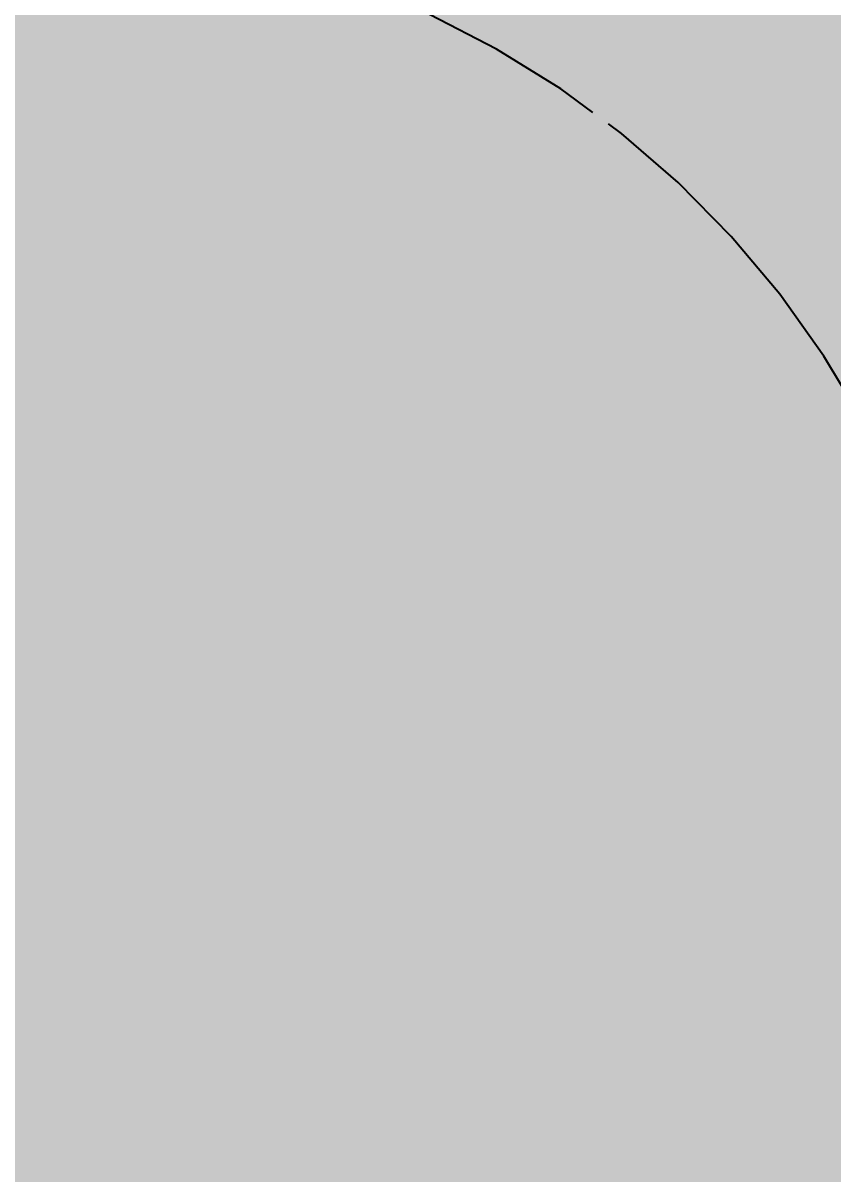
# Model space of a CAD drawing. Extents: x 383425 to 391668, y 6055101 to 6059545.
# Drawn here: x 384614.72 to 384618.93, y 6058457.42 to 6058463.41 of the extents above; entities that cross this region are included whole.
import ezdxf
from ezdxf.enums import TextEntityAlignment as Align

# ---------------------------------------------------------------- set-up
doc = ezdxf.new("R2010")
doc.units = 0
doc.header["$LTSCALE"] = 5
doc.linetypes.add('0', pattern=[1, 1, 0])
for name, color, linetype in [('AS-UNDERLAY-H', 141, 'Continuous'), ('CG-NOTES', 7, 'Continuous'), ('T-BUSH', 110, '0')]:
    doc.layers.add(name, color=color, linetype=linetype)
doc.styles.add('80L', font='ARIALN.TTF', dxfattribs={"height": 10})

# ---------------------------------------------------------------- blocks, each defined once
blk = doc.blocks.new('*U113')
at = {"layer": 'AS-UNDERLAY-H'}
h = blk.add_hatch(color=256, dxfattribs=at)
h.dxf.hatch_style = 1
edge = h.paths.add_edge_path()
edge.add_arc((0, 0), 11, 0, 360)
at = {"layer": 'CG-NOTES', "color": 182}
blk.add_circle((0, 0), 11, dxfattribs=at)
at = {"color": 182, "style": '80L'}
blk.add_attdef('#', text='', height=10, dxfattribs=at).set_placement((0, 0), align=Align.MIDDLE_CENTER)

msp = doc.modelspace()

# ---------------------------------------------------------------- linework, layer by layer
at = {"layer": 'T-BUSH', "flags": 128}
msp.add_lwpolyline([(385551.7814, 6058388.672, 0.75), (385550.7168, 6058394.5768, 0.75), (385549.0312, 6058403.9261, 0.75), (385547.9666, 6058409.8309, 0.75), (385545.66, 6058422.6246, 0.75), (385544.077, 6058427.8073, 0.75), (385534.6796, 6058426.4144, 0.75), (385528.7445, 6058425.5346, 0.75), (385519.8455, 6058430.6548, 0.75), (385516.1467, 6058434.1535, 0.75), (385506.6482, 6058434.3176, 0.75), (385500.6491, 6058434.4212, 0.75), (385487.651, 6058434.6457, 0.75), (385481.6519, 6058434.7494, 0.75), (385472.1533, 6058434.9134, 0.75), (385466.1542, 6058435.0171, 0.75), (385453.1561, 6058435.2416, 0.75), (385447.157, 6058435.3452, 0.75), (385437.6585, 6058435.5093, 0.75), (385431.6594, 6058435.6129, 0.75), (385418.6613, 6058435.8374, 0.75), (385412.6622, 6058435.941, 0.75), (385403.1636, 6058436.1051, 0.75), (385397.1645, 6058436.2087, 0.75), (385384.1695, 6058436.5558, 0.75), (385378.1727, 6058436.7509, 0.75), (385368.6777, 6058437.0598, 0.75), (385362.6809, 6058437.2549, 0.75), (385349.6877, 6058437.6775, 0.75), (385343.6909, 6058437.8726, 0.75), (385334.1959, 6058438.1815, 0.75), (385328.1991, 6058438.3765, 0.75), (385315.206, 6058438.7992, 0.75), (385309.2091, 6058438.9943, 0.75), (385299.7142, 6058439.3031, 0.75), (385293.7173, 6058439.4982, 0.75), (385280.7242, 6058439.9209, 0.75), (385274.7274, 6058440.1159, 0.75), (385265.2324, 6058440.4248, 0.75), (385259.2356, 6058440.6199, 0.75), (385246.2424, 6058441.0425, 0.75), (385240.2456, 6058441.2376, 0.75), (385230.7506, 6058441.5465, 0.75), (385224.7538, 6058441.7415, 0.75), (385211.7607, 6058442.1642, 0.75), (385205.7639, 6058442.3593, 0.75), (385196.2689, 6058442.6681, 0.75), (385190.272, 6058442.8632, 0.75), (385177.2789, 6058443.2859, 0.75), (385171.2821, 6058443.4809, 0.75), (385161.7871, 6058443.7898, 0.75), (385155.7903, 6058443.9849, 0.75), (385142.7972, 6058444.4075, 0.75), (385136.8003, 6058444.6026, 0.75), (385127.3054, 6058444.9115, 0.75), (385121.3085, 6058445.1065, 0.75), (385108.3154, 6058445.5292, 0.75), (385102.3186, 6058445.7243, 0.75), (385092.8235, 6058446.0302, 0.75), (385086.8261, 6058446.208, 0.75), (385073.8318, 6058446.5931, 0.75), (385067.8345, 6058446.7709, 0.75), (385058.3386, 6058447.0523, 0.75), (385052.3413, 6058447.23, 0.75), (385039.347, 6058447.6152, 0.75), (385033.3496, 6058447.7929, 0.75), (385023.8538, 6058448.0744, 0.75), (385017.8564, 6058448.2521, 0.75), (385004.8621, 6058448.6372, 0.75), (384998.8648, 6058448.815, 0.75), (384989.3689, 6058449.0964, 0.75), (384983.3716, 6058449.2742, 0.75), (384970.3773, 6058449.6593, 0.75), (384964.3799, 6058449.837, 0.75), (384954.8841, 6058450.1185, 0.75), (384948.8867, 6058450.2962, 0.75), (384935.8924, 6058450.6814, 0.75), (384929.895, 6058450.8591, 0.75), (384920.3992, 6058451.1405, 0.75), (384914.4018, 6058451.3183, 0.75), (384901.4076, 6058451.7034, 0.75), (384895.4102, 6058451.8812, 0.75), (384885.9144, 6058452.1626, 0.75), (384879.917, 6058452.3404, 0.75), (384866.9227, 6058452.7255, 0.75), (384860.9253, 6058452.9032, 0.75), (384851.4295, 6058453.1858, 0.75), (384845.4323, 6058453.3674, 0.75), (384832.4382, 6058453.761, 0.75), (384826.441, 6058453.9427, 0.75), (384816.9453, 6058454.2303, 0.75), (384810.9481, 6058454.4119, 0.75), (384797.9541, 6058454.8055, 0.75), (384791.9568, 6058454.9872, 0.75), (384782.4612, 6058455.2748, 0.75), (384776.4639, 6058455.4565, 0.75), (384763.4699, 6058455.85, 0.75), (384757.4726, 6058456.0317, 0.75), (384747.977, 6058456.3193, 0.75), (384741.9797, 6058456.501, 0.75), (384728.9857, 6058456.8946, 0.75), (384722.9884, 6058457.0762, 0.75), (384713.4928, 6058457.3639, 0.75), (384707.4955, 6058457.5455, 0.75), (384694.5015, 6058457.9391, 0.75), (384688.5043, 6058458.1208, 0.75), (384679.0086, 6058458.4084, 0.75), (384673.0114, 6058458.59, 0.75), (384660.0173, 6058458.9836, 0.75), (384654.0201, 6058459.1653, 0.75), (384644.5244, 6058459.4529, 0.75), (384638.5272, 6058459.6346, 0.75), (384625.5331, 6058460.0281, 0.75), (384619.5359, 6058460.2098, 0.75), (384610.0402, 6058460.4974, 0.75), (384604.043, 6058460.6791, 0.75), (384591.049, 6058461.0727, 0.75), (384585.0517, 6058461.2543, 0.75), (384575.5561, 6058461.5419, 0.75), (384565.8074, 6058461.8372, 0.75)], format="xyb", dxfattribs=at)

# ---------------------------------------------------------------- block references
at = {"layer": 'CG-NOTES'}
msp.add_blockref('*U113', (384615.8941, 6058464.0385), dxfattribs=at).add_auto_attribs({'#': '217'})

doc.saveas('drawing.dxf')
